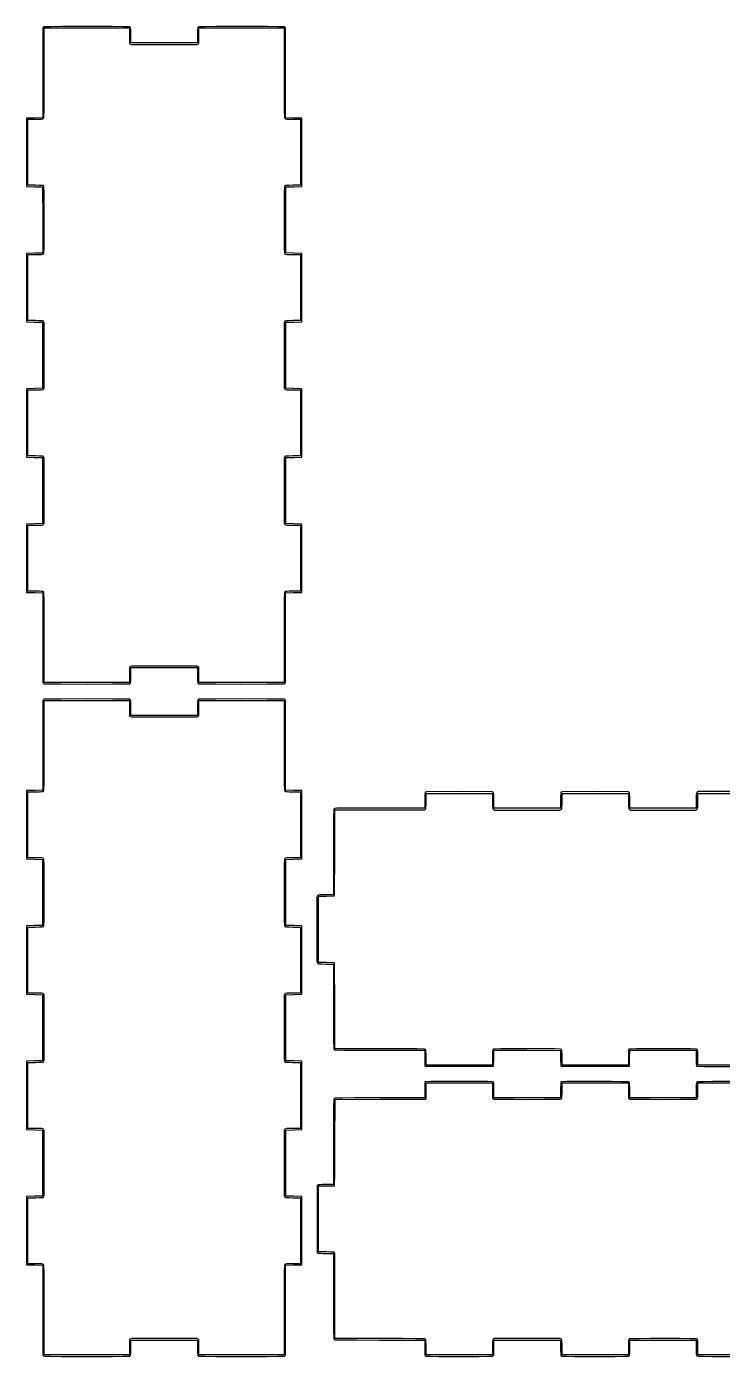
# Model space of a CAD drawing. Extents: x -107 to 343, y 32 to 302.
# Drawn here: x 93.3 to 218.5, y 32.2 to 271.6 of the extents above; entities that cross this region are included whole.
import ezdxf

# ---------------------------------------------------------------- set-up
doc = ezdxf.new("R2010")
doc.units = 0

msp = doc.modelspace()

# ---------------------------------------------------------------- linework, layer by layer
for p, q in [((96.21765, 271.403923), (96.202411, 269.046253)), ((96.2387, 271.515), (96.21765, 271.403923)), ((96.238968, 271.515207), (96.2387, 271.515)), ((96.360122, 271.600608), (96.238968, 271.515207)), ((97.546072, 271.626973), (96.360122, 271.600608)), ((96.441292, 263.297421), (96.4413, 271.396)), ((96.4413, 271.396), (104.103, 271.396)), ((99.487752, 271.644948), (97.546072, 271.626973)), ((104.102792, 271.648548), (99.487752, 271.644948)), ((108.717832, 271.644948), (104.102792, 271.648548)), ((104.103, 271.396), (111.764, 271.396)), ((110.659512, 271.626973), (108.717832, 271.644948)), ((111.845462, 271.600608), (110.659512, 271.626973)), ((111.764, 271.396), (111.764, 270.021)), ((111.966616, 271.515207), (111.845462, 271.600608)), ((111.987124, 271.417519), (111.966616, 271.515207)), ((112.002906, 271.026861), (111.987124, 271.417519)), ((112.014268, 270.563809), (112.002906, 271.026861)), ((112.018, 270.04), (112.014268, 270.563809)), ((124.042312, 270.563609), (124.038571, 270.0398)), ((124.053667, 271.026661), (124.042312, 270.563609)), ((124.069458, 271.417319), (124.053667, 271.026661)), ((124.089952, 271.515007), (124.069458, 271.417319)), ((124.211127, 271.600408), (124.089952, 271.515007)), ((125.397067, 271.626773), (124.211127, 271.600408)), ((124.292885, 270.021), (124.293, 271.396)), ((124.293, 271.396), (131.954, 271.396)), ((127.338747, 271.644748), (125.397067, 271.626773)), ((131.953787, 271.648348), (127.338747, 271.644748)), ((136.568827, 271.644748), (131.953787, 271.648348)), ((131.954, 271.396), (139.615, 271.396)), ((138.510506, 271.626773), (136.568827, 271.644748)), ((139.696466, 271.600408), (138.510506, 271.626773)), ((139.615, 271.396), (139.615, 263.297)), ((139.817618, 271.515007), (139.696466, 271.600408)), ((139.838673, 271.40393), (139.817618, 271.515007)), ((139.853904, 269.04626), (139.838673, 271.40393)), ((96.202411, 269.046253), (96.191016, 266.406803)), ((111.764, 270.021), (111.769514, 269.386596)), ((111.769514, 269.386596), (111.78828, 268.951183)), ((111.78828, 268.951183), (111.817046, 268.645381)), ((111.817046, 268.645381), (111.865585, 268.545795)), ((111.865585, 268.545795), (112.124712, 268.438773)), ((112.018, 268.698), (112.018, 270.04)), ((118.028, 268.698), (112.018, 268.698)), ((112.124712, 268.438773), (118.028442, 268.436021)), ((124.039, 268.698), (118.028, 268.698)), ((118.028442, 268.436021), (123.932162, 268.438773)), ((123.932162, 268.438773), (124.191287, 268.545795)), ((124.038571, 270.0398), (124.039, 268.698)), ((124.191287, 268.545795), (124.239846, 268.645381)), ((124.239846, 268.645381), (124.268605, 268.951183)), ((124.268605, 268.951183), (124.287375, 269.386596)), ((124.287375, 269.386596), (124.292885, 270.021)), ((139.865304, 266.40681), (139.853904, 269.04626)), ((96.191016, 266.406803), (96.187316, 263.297993)), ((139.869, 263.298), (139.865304, 266.40681)), ((96.187316, 263.297993), (96.1873, 255.214)), ((96.437296, 258.795551), (96.441292, 263.297421)), ((139.615, 263.297), (139.619009, 258.79513)), ((139.8694, 255.214131), (139.869, 263.298)), ((96.419498, 256.636551), (96.437296, 258.795551)), ((139.619009, 258.79513), (139.636793, 256.63613)), ((96.393962, 255.250011), (96.419498, 256.636551)), ((139.636793, 256.63613), (139.662327, 255.24959)), ((94.72701, 255.190936), (93.26672, 255.167869)), ((93.26672, 255.167869), (93.2668, 249.015)), ((93.4784, 249.015), (93.4784, 254.958)), ((93.4784, 254.958), (94.8389, 254.958)), ((96.1873, 255.214), (94.72701, 255.190936)), ((94.8389, 254.958), (95.53526, 254.963188)), ((95.53526, 254.963188), (95.943929, 254.982822)), ((95.943929, 254.982822), (96.202476, 255.016824)), ((96.202476, 255.016824), (96.320355, 255.078424)), ((96.320355, 255.078424), (96.393962, 255.250011)), ((139.662327, 255.24959), (139.73595, 255.078003)), ((139.73595, 255.078003), (139.853832, 255.016402)), ((139.853832, 255.016402), (140.112374, 254.9824)), ((141.3297, 255.191067), (139.8694, 255.214131)), ((140.112374, 254.9824), (140.521029, 254.962767)), ((140.521029, 254.962767), (141.217389, 254.957579)), ((141.217389, 254.957579), (142.578, 254.958)), ((142.79, 255.168), (141.3297, 255.191067)), ((142.578, 254.958), (142.578, 249.015)), ((142.79, 249.015), (142.79, 255.168)), ((93.2668, 249.015), (93.2668, 242.861)), ((93.4784, 243.072), (93.4784, 249.015)), ((142.578, 249.015), (142.578, 243.072)), ((142.78926, 242.861297), (142.79, 249.015)), ((93.2668, 242.861), (94.70593, 242.818853)), ((94.8389, 243.072015), (93.4784, 243.072)), ((94.70593, 242.818853), (96.14506, 242.776703)), ((95.53526, 243.066827), (94.8389, 243.072015)), ((95.943929, 243.047195), (95.53526, 243.066827)), ((96.202476, 243.013193), (95.943929, 243.047195)), ((96.14506, 242.776703), (96.166791, 236.814653)), ((96.320355, 242.95159), (96.202476, 243.013193)), ((96.392535, 242.785697), (96.320355, 242.95159)), ((96.419277, 241.761437), (96.392535, 242.785697)), ((139.664372, 242.785683), (139.637628, 241.761423)), ((139.736561, 242.951576), (139.664372, 242.785683)), ((139.854443, 243.013178), (139.736561, 242.951576)), ((140.112985, 243.04718), (139.854443, 243.013178)), ((139.911, 242.777), (141.35013, 242.819149)), ((139.911, 236.834), (139.911, 242.777)), ((140.52164, 243.066812), (140.112985, 243.04718)), ((141.218, 243.072), (140.52164, 243.066812)), ((142.578, 243.072), (141.218, 243.072)), ((141.35013, 242.819149), (142.78926, 242.861297)), ((96.437213, 240.147647), (96.419277, 241.761437)), ((96.441292, 236.834007), (96.437213, 240.147647)), ((139.619687, 240.147633), (139.615611, 236.833993)), ((139.637628, 241.761423), (139.619687, 240.147633)), ((96.166791, 236.814653), (96.188521, 230.852603)), ((96.437213, 233.520367), (96.441292, 236.834007)), ((139.615611, 236.833993), (139.619687, 233.520353)), ((139.91174, 230.890297), (139.911, 236.834)), ((96.419277, 231.906577), (96.437213, 233.520367)), ((139.619687, 233.520353), (139.637628, 231.906563)), ((93.266801, 230.806468), (93.2668, 224.653)), ((94.727661, 230.829534), (93.266801, 230.806468)), ((93.4784, 224.653), (93.4784, 230.596)), ((93.4784, 230.596), (94.8389, 230.596)), ((96.188521, 230.852603), (94.727661, 230.829534)), ((94.8389, 230.596), (95.53526, 230.601188)), ((95.53526, 230.601188), (95.943929, 230.62082)), ((95.943929, 230.62082), (96.202476, 230.654822)), ((96.202476, 230.654822), (96.320355, 230.716424)), ((96.320355, 230.716424), (96.392535, 230.882317)), ((96.392535, 230.882317), (96.419277, 231.906577)), ((139.637628, 231.906563), (139.664372, 230.882303)), ((139.664372, 230.882303), (139.736561, 230.71641)), ((139.736561, 230.71641), (139.854443, 230.654807)), ((139.854443, 230.654807), (140.112985, 230.620805)), ((141.35087, 230.848147), (139.91174, 230.890297)), ((140.112985, 230.620805), (140.52164, 230.601173)), ((140.52164, 230.601173), (141.218, 230.595985)), ((141.218, 230.595985), (142.578, 230.596)), ((142.79, 230.806), (141.35087, 230.848147)), ((142.578, 230.596), (142.578, 224.653)), ((142.79, 224.653), (142.79, 230.806)), ((93.2668, 224.653), (93.2668, 218.499)), ((93.4784, 218.71), (93.4784, 224.653)), ((142.578, 224.653), (142.578, 218.71)), ((142.78926, 218.499299), (142.79, 224.653)), ((93.2668, 218.499), (94.70593, 218.456851)), ((94.8389, 218.710019), (93.4784, 218.71)), ((94.70593, 218.456851), (96.14506, 218.414701)), ((95.53526, 218.704831), (94.8389, 218.710019)), ((95.943929, 218.685197), (95.53526, 218.704831)), ((96.202476, 218.651195), (95.943929, 218.685197)), ((96.14506, 218.414701), (96.145, 212.472)), ((96.320355, 218.589594), (96.202476, 218.651195)), ((96.45215, 218.273399), (96.320355, 218.589594)), ((96.456356, 212.472035), (96.45215, 218.273399)), ((139.60477, 218.273381), (139.600559, 212.471991)), ((139.736561, 218.589576), (139.60477, 218.273381)), ((139.854443, 218.651176), (139.736561, 218.589576)), ((140.112985, 218.685178), (139.854443, 218.651176)), ((139.911, 218.415), (141.35013, 218.457149)), ((139.911, 212.472), (139.911, 218.415)), ((140.52164, 218.704812), (140.112985, 218.685178)), ((141.218, 218.71), (140.52164, 218.704812)), ((142.578, 218.71), (141.218, 218.71)), ((141.35013, 218.457149), (142.78926, 218.499299)), ((96.145, 212.472), (96.145, 206.529)), ((96.45215, 206.670619), (96.456356, 212.472035)), ((139.600559, 212.471991), (139.60477, 206.670601)), ((139.91174, 206.528297), (139.911, 212.472)), ((94.70587, 206.486853), (93.26674, 206.444703)), ((93.26674, 206.444703), (93.2668, 200.291)), ((93.4784, 200.291), (93.4784, 206.234)), ((93.4784, 206.234), (94.8389, 206.234)), ((96.145, 206.529), (94.70587, 206.486853)), ((94.8389, 206.234), (95.53526, 206.239188)), ((95.53526, 206.239188), (95.943929, 206.258822)), ((95.943929, 206.258822), (96.202476, 206.292824)), ((96.202476, 206.292824), (96.320355, 206.354424)), ((96.320355, 206.354424), (96.45215, 206.670619)), ((139.60477, 206.670601), (139.736561, 206.354406)), ((139.736561, 206.354406), (139.854443, 206.292805)), ((139.854443, 206.292805), (140.112985, 206.258803)), ((141.35087, 206.486149), (139.91174, 206.528297)), ((140.112985, 206.258803), (140.52164, 206.239169)), ((140.52164, 206.239169), (141.218, 206.233981)), ((141.218, 206.233981), (142.578, 206.234)), ((142.79, 206.444), (141.35087, 206.486149)), ((142.578, 206.234), (142.578, 200.291)), ((142.79, 200.291), (142.79, 206.444)), ((93.2668, 200.291), (93.2668, 194.137)), ((93.4784, 194.348), (93.4784, 200.291)), ((142.578, 200.291), (142.578, 194.348)), ((142.78926, 194.137297), (142.79, 200.291)), ((93.2668, 194.137), (94.70593, 194.094851)), ((94.8389, 194.348017), (93.4784, 194.348)), ((94.70593, 194.094851), (96.14506, 194.052703)), ((95.53526, 194.342829), (94.8389, 194.348017)), ((95.943929, 194.323197), (95.53526, 194.342829)), ((96.202476, 194.289193), (95.943929, 194.323197)), ((96.14506, 194.052703), (96.145, 188.11)), ((96.320355, 194.227593), (96.202476, 194.289193)), ((96.45215, 193.9114), (96.320355, 194.227593)), ((139.736561, 194.227576), (139.60477, 193.911383)), ((139.854443, 194.289176), (139.736561, 194.227576)), ((140.112985, 194.32318), (139.854443, 194.289176)), ((139.911, 194.053), (141.35013, 194.095147)), ((139.911, 188.11), (139.911, 194.053)), ((140.52164, 194.342812), (140.112985, 194.32318)), ((141.218, 194.348), (140.52164, 194.342812)), ((142.578, 194.348), (141.218, 194.348)), ((141.35013, 194.095147), (142.78926, 194.137297)), ((96.456356, 188.110035), (96.45215, 193.9114)), ((139.60477, 193.911383), (139.600559, 188.109993)), ((96.145, 188.11), (96.145, 182.167)), ((96.45215, 182.30862), (96.456356, 188.110035)), ((139.600559, 188.109993), (139.60477, 182.308603)), ((139.91174, 182.166297), (139.911, 188.11)), ((94.70587, 182.124851), (93.26674, 182.082703)), ((93.26674, 182.082703), (93.2668, 175.929)), ((96.145, 182.167), (94.70587, 182.124851)), ((96.202476, 181.930824), (96.320355, 181.992427)), ((96.320355, 181.992427), (96.45215, 182.30862)), ((139.60477, 182.308603), (139.736561, 181.99241)), ((139.736561, 181.99241), (139.854443, 181.930807)), ((141.35087, 182.124147), (139.91174, 182.166297)), ((142.79, 182.082), (141.35087, 182.124147)), ((142.79, 175.929), (142.79, 182.082)), ((93.4784, 175.929), (93.4784, 181.872)), ((93.4784, 181.872), (94.8389, 181.872)), ((94.8389, 181.872), (95.53526, 181.877188)), ((95.53526, 181.877188), (95.943929, 181.896822)), ((95.943929, 181.896822), (96.202476, 181.930824)), ((139.854443, 181.930807), (140.112985, 181.896805)), ((140.112985, 181.896805), (140.52164, 181.877171)), ((140.52164, 181.877171), (141.218, 181.871983)), ((141.218, 181.871983), (142.578, 181.872)), ((142.578, 181.872), (142.578, 175.929)), ((93.2668, 175.929), (93.2668, 169.775)), ((93.4784, 169.986), (93.4784, 175.929)), ((142.578, 175.929), (142.578, 169.986)), ((142.7896, 169.775129), (142.79, 175.929)), ((94.838908, 169.985419), (93.4784, 169.986)), ((95.535268, 169.980231), (94.838908, 169.985419)), ((95.943937, 169.9606), (95.535268, 169.980231)), ((140.52164, 169.980812), (140.112985, 169.96118)), ((141.218, 169.986), (140.52164, 169.980812)), ((142.578, 169.986), (141.218, 169.986)), ((93.2668, 169.775), (94.72709, 169.751936)), ((94.72709, 169.751936), (96.18738, 169.728871)), ((96.202484, 169.926598), (95.943937, 169.9606)), ((96.18738, 169.728871), (96.1873, 161.645)), ((96.320363, 169.864995), (96.202484, 169.926598)), ((96.39397, 169.69341), (96.320363, 169.864995)), ((96.419507, 168.30687), (96.39397, 169.69341)), ((96.437304, 166.14787), (96.419507, 168.30687)), ((139.637404, 168.307451), (139.61962, 166.148451)), ((139.662938, 169.693991), (139.637404, 168.307451)), ((139.736561, 169.865576), (139.662938, 169.693991)), ((139.854443, 169.927178), (139.736561, 169.865576)), ((140.112985, 169.96118), (139.854443, 169.927178)), ((139.869, 169.729), (141.3293, 169.752064)), ((139.869429, 161.64481), (139.869, 169.729)), ((141.3293, 169.752064), (142.7896, 169.775129)), ((96.4413, 161.646), (96.437304, 166.14787)), ((139.61962, 166.148451), (139.615611, 161.646581)), ((96.1873, 161.645), (96.191, 158.53619)), ((96.4413, 153.548), (96.4413, 161.646)), ((139.615611, 161.646581), (139.615, 153.548)), ((139.865733, 158.536), (139.869429, 161.64481)), ((96.191, 158.53619), (96.202394, 155.89674)), ((139.854333, 155.89655), (139.865733, 158.536)), ((96.202394, 155.89674), (96.217634, 153.53906)), ((111.788395, 155.991817), (111.769629, 155.556404)), ((111.817161, 156.297619), (111.788395, 155.991817)), ((111.8657, 156.397205), (111.817161, 156.297619)), ((112.124827, 156.504227), (111.8657, 156.397205)), ((112.017715, 154.90319), (112.018, 156.245)), ((112.018, 156.245), (118.028, 156.245)), ((118.028557, 156.506977), (112.124827, 156.504227)), ((118.028, 156.245), (124.039, 156.245)), ((123.932277, 156.504227), (118.028557, 156.506977)), ((124.191402, 156.397205), (123.932277, 156.504227)), ((124.039, 156.245), (124.039, 154.903)), ((124.239961, 156.297619), (124.191402, 156.397205)), ((124.26872, 155.991817), (124.239961, 156.297619)), ((124.28749, 155.556404), (124.26872, 155.991817)), ((139.839102, 153.53887), (139.854333, 155.89655)), ((96.217634, 153.53906), (96.238684, 153.427985)), ((96.238684, 153.427985), (96.359838, 153.342582)), ((96.359838, 153.342582), (97.545788, 153.316219)), ((104.103, 153.548), (96.4413, 153.548)), ((97.545788, 153.316219), (99.487468, 153.298244)), ((99.487468, 153.298244), (104.102508, 153.294644)), ((104.102508, 153.294644), (108.717548, 153.298244)), ((111.764, 153.548), (104.103, 153.548)), ((108.717548, 153.298244), (110.659228, 153.316219)), ((110.659228, 153.316219), (111.845178, 153.342582)), ((111.764115, 154.922), (111.764, 153.548)), ((111.769629, 155.556404), (111.764115, 154.922)), ((111.845178, 153.342582), (111.966332, 153.427985)), ((111.966332, 153.427985), (111.986839, 153.525673)), ((111.986839, 153.525673), (112.002621, 153.916329)), ((112.002621, 153.916329), (112.013984, 154.379383)), ((112.013984, 154.379383), (112.017715, 154.90319)), ((124.039, 154.903), (124.042741, 154.379193)), ((124.042741, 154.379193), (124.054096, 153.916139)), ((124.054096, 153.916139), (124.069887, 153.525483)), ((124.069887, 153.525483), (124.090382, 153.427795)), ((124.090382, 153.427795), (124.211556, 153.342392)), ((124.211556, 153.342392), (125.397496, 153.316029)), ((124.293, 154.922), (124.28749, 155.556404)), ((124.293, 153.548), (124.293, 154.922)), ((131.954, 153.548), (124.293, 153.548)), ((125.397496, 153.316029), (127.339175, 153.298054)), ((127.339175, 153.298054), (131.954216, 153.294454)), ((139.615, 153.548), (131.954, 153.548)), ((131.954216, 153.294454), (136.569255, 153.298054)), ((136.569255, 153.298054), (138.510935, 153.316029)), ((138.510935, 153.316029), (139.696895, 153.342392)), ((139.696895, 153.342392), (139.818047, 153.427795)), ((139.818047, 153.427795), (139.839102, 153.53887)), ((96.21765, 150.352925), (96.202411, 147.995245)), ((96.2387, 150.464), (96.21765, 150.352925)), ((96.238968, 150.464205), (96.2387, 150.464)), ((96.360122, 150.549606), (96.238968, 150.464205)), ((97.546072, 150.575971), (96.360122, 150.549606)), ((96.441292, 142.245419), (96.4413, 150.344)), ((96.4413, 150.344), (104.103, 150.344)), ((99.487752, 150.593946), (97.546072, 150.575971)), ((104.102792, 150.597546), (99.487752, 150.593946)), ((108.717832, 150.593946), (104.102792, 150.597546)), ((104.103, 150.344), (111.764, 150.344)), ((110.659512, 150.575971), (108.717832, 150.593946)), ((111.845462, 150.549606), (110.659512, 150.575971)), ((111.764, 150.344), (111.764, 148.97)), ((111.764, 148.97), (111.769514, 148.335596)), ((111.966616, 150.464205), (111.845462, 150.549606)), ((111.987124, 150.366517), (111.966616, 150.464205)), ((112.002906, 149.975861), (111.987124, 150.366517)), ((112.014268, 149.512807), (112.002906, 149.975861)), ((112.018, 148.989), (112.014268, 149.512807)), ((112.018, 147.647), (112.018, 148.989)), ((124.042311, 149.512617), (124.038571, 148.98881)), ((124.038571, 148.98881), (124.039, 147.647)), ((124.053667, 149.975671), (124.042311, 149.512617)), ((124.069458, 150.366327), (124.053667, 149.975671)), ((124.089952, 150.464015), (124.069458, 150.366327)), ((124.211127, 150.549416), (124.089952, 150.464015)), ((125.397067, 150.575781), (124.211127, 150.549416)), ((124.287375, 148.335596), (124.292885, 148.97)), ((124.292885, 148.97), (124.293, 150.344)), ((124.293, 150.344), (131.954, 150.344)), ((127.338747, 150.593756), (125.397067, 150.575781)), ((131.953787, 150.597356), (127.338747, 150.593756)), ((136.568827, 150.593756), (131.953787, 150.597356)), ((131.954, 150.344), (139.615, 150.344)), ((138.510506, 150.575781), (136.568827, 150.593756)), ((139.696466, 150.549416), (138.510506, 150.575781)), ((139.615, 150.344), (139.615, 142.246)), ((139.817618, 150.464015), (139.696466, 150.549416)), ((139.838673, 150.35294), (139.817618, 150.464015)), ((139.853904, 147.99526), (139.838673, 150.35294)), ((96.202411, 147.995245), (96.191016, 145.355795)), ((111.769514, 148.335596), (111.78828, 147.900183)), ((111.78828, 147.900183), (111.817046, 147.594381)), ((111.817046, 147.594381), (111.865585, 147.494795)), ((111.865585, 147.494795), (112.124712, 147.387773)), ((118.028, 147.647), (112.018, 147.647)), ((112.124712, 147.387773), (118.028442, 147.385023)), ((124.039, 147.647), (118.028, 147.647)), ((118.028442, 147.385023), (123.932162, 147.387773)), ((123.932162, 147.387773), (124.191287, 147.494795)), ((124.191287, 147.494795), (124.239846, 147.594381)), ((124.239846, 147.594381), (124.268605, 147.900183)), ((124.268605, 147.900183), (124.287375, 148.335596)), ((139.865304, 145.35581), (139.853904, 147.99526)), ((96.191016, 145.355795), (96.187316, 142.246985)), ((139.869, 142.247), (139.865304, 145.35581)), ((96.187316, 142.246985), (96.1873, 134.163)), ((96.437296, 137.743549), (96.441292, 142.245419)), ((139.615, 142.246), (139.619009, 137.74413)), ((139.8694, 134.163129), (139.869, 142.247)), ((96.419498, 135.584549), (96.437296, 137.743549)), ((139.619009, 137.74413), (139.636793, 135.58513)), ((94.72701, 134.139936), (93.26672, 134.116871)), ((93.26672, 134.116871), (93.2668, 127.963)), ((96.1873, 134.163), (94.72701, 134.139936)), ((96.320355, 134.026424), (96.393962, 134.198009)), ((96.393962, 134.198009), (96.419498, 135.584549)), ((139.636793, 135.58513), (139.662327, 134.19859)), ((139.662327, 134.19859), (139.73595, 134.027005)), ((141.3297, 134.140064), (139.8694, 134.163129)), ((142.79, 134.117), (141.3297, 134.140064)), ((142.79, 127.963), (142.79, 134.117)), ((93.4784, 127.963), (93.4784, 133.906)), ((93.4784, 133.906), (94.8389, 133.906)), ((94.8389, 133.906), (95.53526, 133.911188)), ((95.53526, 133.911188), (95.943929, 133.93082)), ((95.943929, 133.93082), (96.202476, 133.964822)), ((96.202476, 133.964822), (96.320355, 134.026424)), ((139.73595, 134.027005), (139.853832, 133.965402)), ((139.853832, 133.965402), (140.112374, 133.9314)), ((140.112374, 133.9314), (140.521029, 133.911769)), ((140.521029, 133.911769), (141.217389, 133.906581)), ((141.217389, 133.906581), (142.578, 133.906)), ((142.578, 133.906), (142.578, 127.963)), ((164.931912, 132.964199), (164.926402, 132.329795)), ((164.926402, 132.329795), (164.927, 130.956)), ((164.950681, 133.399612), (164.931912, 132.964199)), ((164.979441, 133.705414), (164.950681, 133.399612)), ((165.028, 133.805), (164.979441, 133.705414)), ((165.028366, 133.805205), (165.028, 133.805)), ((165.287424, 133.912203), (165.028366, 133.805205)), ((165.175897, 131.517567), (165.181093, 132.214348)), ((165.181093, 132.214348), (165.181, 133.569)), ((165.181, 133.569), (171.149, 133.569)), ((171.148874, 133.914971), (165.287424, 133.912203)), ((177.010344, 133.912203), (171.148874, 133.914971)), ((171.149, 133.569), (177.117, 133.569)), ((177.269402, 133.805205), (177.010344, 133.912203)), ((177.117, 133.569), (177.117, 132.214)), ((177.117, 132.214), (177.122219, 131.520578)), ((177.317939, 133.705619), (177.269402, 133.805205)), ((177.34672, 133.399817), (177.317939, 133.705619)), ((177.365468, 132.964404), (177.34672, 133.399817)), ((177.371, 132.33), (177.365468, 132.964404)), ((177.371, 130.956), (177.371, 132.33)), ((189.397302, 132.964404), (189.391792, 132.33)), ((189.391792, 132.33), (189.392, 130.956)), ((189.416072, 133.399817), (189.397302, 132.964404)), ((189.444831, 133.705619), (189.416072, 133.399817)), ((189.493368, 133.805205), (189.444831, 133.705619)), ((189.752426, 133.912203), (189.493368, 133.805205)), ((189.640677, 131.520578), (189.645874, 132.214)), ((189.645874, 132.214), (189.646, 133.569)), ((189.646, 133.569), (195.614, 133.569)), ((195.613896, 133.914971), (189.752426, 133.912203)), ((201.475366, 133.912203), (195.613896, 133.914971)), ((195.614, 133.569), (201.582, 133.569)), ((201.734424, 133.805205), (201.475366, 133.912203)), ((201.582, 133.569), (201.582, 132.214)), ((201.582, 132.214), (201.587196, 131.520578)), ((201.782961, 133.705619), (201.734424, 133.805205)), ((201.81172, 133.399817), (201.782961, 133.705619)), ((201.83049, 132.964404), (201.81172, 133.399817)), ((201.836, 132.33), (201.83049, 132.964404)), ((201.836, 130.956), (201.836, 132.33)), ((213.777322, 133.004422), (213.772126, 132.311)), ((213.772126, 132.311), (213.773, 130.956)), ((213.797033, 133.411366), (213.777322, 133.004422)), ((213.83119, 133.668822), (213.797033, 133.411366)), ((213.893054, 133.786204), (213.83119, 133.668822)), ((214.210593, 133.917443), (213.893054, 133.786204)), ((214.105655, 131.520578), (214.110874, 132.214)), ((214.110874, 132.214), (214.111, 133.569)), ((214.111, 133.569), (220.079, 133.569)), ((220.036563, 133.921629), (214.210593, 133.917443)), ((148.525836, 129.381034), (148.50794, 127.356014)), ((148.551975, 130.662564), (148.525836, 129.381034)), ((148.627658, 130.838306), (148.551975, 130.662564)), ((148.763458, 130.904797), (148.627658, 130.838306)), ((148.737391, 122.884504), (148.759005, 130.618794)), ((148.759005, 130.618794), (150.769105, 130.619865)), ((149.112624, 130.936861), (148.763458, 130.904797)), ((149.68501, 130.954265), (149.112624, 130.936861)), ((150.76521, 130.955915), (149.68501, 130.954265)), ((151.90705, 130.95393), (150.76521, 130.955915)), ((150.769105, 130.619865), (151.909505, 130.620155)), ((153.97172, 130.952837), (151.90705, 130.95393)), ((151.909505, 130.620155), (153.974415, 130.619932)), ((156.37993, 130.952525), (153.97172, 130.952837)), ((153.974415, 130.619932), (156.383405, 130.619463)), ((158.85303, 130.953194), (156.37993, 130.952525)), ((156.383405, 130.619463), (158.858135, 130.618727)), ((164.927, 130.956), (158.85303, 130.953194)), ((158.858135, 130.618727), (162.236025, 130.62156)), ((162.236025, 130.62156), (163.863075, 130.638868)), ((163.863075, 130.638868), (164.890365, 130.665282)), ((164.890365, 130.665282), (165.059068, 130.73807)), ((165.059068, 130.73807), (165.121671, 130.856293)), ((165.121671, 130.856293), (165.156119, 131.111858)), ((165.156119, 131.111858), (165.175897, 131.517567)), ((177.122219, 131.520578), (177.141929, 131.113634)), ((177.141929, 131.113634), (177.176086, 130.856178)), ((177.176086, 130.856178), (177.237928, 130.738796)), ((177.237928, 130.738796), (177.555467, 130.607557)), ((183.382, 130.956), (177.371, 130.956)), ((177.555467, 130.607557), (183.381437, 130.603371)), ((183.381437, 130.603371), (189.207407, 130.607557)), ((189.392, 130.956), (183.382, 130.956)), ((189.207407, 130.607557), (189.524946, 130.738796)), ((189.524946, 130.738796), (189.58681, 130.856178)), ((189.58681, 130.856178), (189.620945, 131.113634)), ((189.620945, 131.113634), (189.640677, 131.520578)), ((201.587196, 131.520578), (201.606907, 131.113634)), ((201.606907, 131.113634), (201.641064, 130.856178)), ((201.641064, 130.856178), (201.702928, 130.738796)), ((201.702928, 130.738796), (202.020467, 130.607557)), ((207.804, 130.956), (201.836, 130.956)), ((202.020467, 130.607557), (207.846437, 130.603371)), ((213.773, 130.956), (207.804, 130.956)), ((207.846437, 130.603371), (213.672407, 130.607557)), ((213.672407, 130.607557), (213.989924, 130.738796)), ((213.989924, 130.738796), (214.051788, 130.856178)), ((214.051788, 130.856178), (214.085945, 131.113634)), ((214.085945, 131.113634), (214.105655, 131.520578)), ((93.2668, 127.963), (93.2668, 121.81)), ((93.4784, 122.02), (93.4784, 127.963)), ((142.578, 127.963), (142.578, 122.02)), ((142.78926, 121.809297), (142.79, 127.963)), ((148.50794, 127.356014), (148.503998, 123.038063)), ((148.503998, 123.038063), (148.504, 115.361)), ((148.715799, 115.150214), (148.737391, 122.884504)), ((93.2668, 121.81), (94.70593, 121.767853)), ((94.8389, 122.020017), (93.4784, 122.02)), ((94.70593, 121.767853), (96.14506, 121.725703)), ((95.53526, 122.014829), (94.8389, 122.020017)), ((95.943929, 121.995195), (95.53526, 122.014829)), ((96.202476, 121.961193), (95.943929, 121.995195)), ((96.14506, 121.725703), (96.145, 115.782)), ((96.320355, 121.89959), (96.202476, 121.961193)), ((96.392535, 121.733697), (96.320355, 121.89959)), ((96.419277, 120.709437), (96.392535, 121.733697)), ((96.437213, 119.095647), (96.419277, 120.709437)), ((139.637628, 120.70942), (139.619687, 119.09563)), ((139.664372, 121.73368), (139.637628, 120.70942)), ((139.736561, 121.899573), (139.664372, 121.73368)), ((139.854443, 121.961176), (139.736561, 121.899573)), ((140.112985, 121.995178), (139.854443, 121.961176)), ((139.911, 121.725), (141.35013, 121.767149)), ((139.911, 115.782), (139.911, 121.725)), ((140.52164, 122.014812), (140.112985, 121.995178)), ((141.218, 122.02), (140.52164, 122.014812)), ((142.578, 122.02), (141.218, 122.02)), ((141.35013, 121.767149), (142.78926, 121.809297)), ((96.441292, 115.782007), (96.437213, 119.095647)), ((139.619687, 119.09563), (139.615611, 115.781991)), ((96.145, 115.782), (96.145, 109.839)), ((96.437213, 112.468367), (96.441292, 115.782007)), ((139.615611, 115.781991), (139.619687, 112.46835)), ((139.91174, 109.839297), (139.911, 115.782)), ((145.529748, 114.924381), (145.52556, 109.122991)), ((145.661561, 115.240576), (145.529748, 114.924381)), ((145.779443, 115.302176), (145.661561, 115.240576)), ((146.037985, 115.336178), (145.779443, 115.302176)), ((145.794059, 115.104079), (147.254919, 115.127145)), ((145.815785, 109.142029), (145.794059, 115.104079)), ((146.44664, 115.355812), (146.037985, 115.336178)), ((147.143, 115.361), (146.44664, 115.355812)), ((148.504, 115.361), (147.143, 115.361)), ((147.254919, 115.127145), (148.715799, 115.150214)), ((96.392535, 109.830317), (96.419277, 110.854577)), ((96.419277, 110.854577), (96.437213, 112.468367)), ((139.619687, 112.46835), (139.637628, 110.85456)), ((139.637628, 110.85456), (139.664372, 109.8303)), ((94.70587, 109.796853), (93.26674, 109.754703)), ((93.26674, 109.754703), (93.2668, 103.601)), ((93.4784, 103.601), (93.4784, 109.544)), ((93.4784, 109.544), (94.8389, 109.544)), ((96.145, 109.839), (94.70587, 109.796853)), ((94.8389, 109.544), (95.53526, 109.549188)), ((95.53526, 109.549188), (95.943929, 109.56882)), ((95.943929, 109.56882), (96.202476, 109.602824)), ((96.202476, 109.602824), (96.320355, 109.664424)), ((96.320355, 109.664424), (96.392535, 109.830317)), ((139.664372, 109.8303), (139.736561, 109.664407)), ((139.736561, 109.664407), (139.854443, 109.602807)), ((139.854443, 109.602807), (140.112985, 109.568803)), ((141.35087, 109.797149), (139.91174, 109.839297)), ((140.112985, 109.568803), (140.52164, 109.549171)), ((140.52164, 109.549171), (141.218, 109.543983)), ((141.218, 109.543983), (142.578, 109.544)), ((142.79, 109.755), (141.35087, 109.797149)), ((142.578, 109.544), (142.578, 103.601)), ((142.79, 103.601), (142.79, 109.755)), ((145.52556, 109.122991), (145.529748, 103.321601)), ((145.837534, 103.179979), (145.815785, 109.142029)), ((93.2668, 103.601), (93.2668, 97.4477)), ((93.4784, 97.6585), (93.4784, 103.601)), ((142.578, 103.601), (142.578, 97.6585)), ((142.78926, 97.447697), (142.79, 103.601)), ((145.529748, 103.321601), (145.661561, 103.005406)), ((145.661561, 103.005406), (145.779443, 102.943805)), ((147.276664, 103.137829), (145.837534, 103.179979)), ((148.715794, 103.09568), (147.276664, 103.137829)), ((148.737386, 95.36139), (148.715794, 103.09568)), ((145.779443, 102.943805), (146.037985, 102.909803)), ((146.037985, 102.909803), (146.44664, 102.890169)), ((146.44664, 102.890169), (147.143, 102.884981)), ((147.143, 102.884981), (148.504, 102.885)), ((148.504, 102.885), (148.504, 95.2307)), ((93.2668, 97.4477), (94.70593, 97.405551)), ((94.8389, 97.658519), (93.4784, 97.6585)), ((94.70593, 97.405551), (96.14506, 97.363403)), ((95.53526, 97.653331), (94.8389, 97.658519)), ((95.943929, 97.633697), (95.53526, 97.653331)), ((96.202476, 97.599695), (95.943929, 97.633697)), ((96.14506, 97.363403), (96.145, 91.4205)), ((96.320355, 97.538094), (96.202476, 97.599695)), ((96.45215, 97.221899), (96.320355, 97.538094)), ((96.456356, 91.420535), (96.45215, 97.221899)), ((139.60477, 97.221881), (139.600559, 91.420491)), ((139.736561, 97.538076), (139.60477, 97.221881)), ((139.854443, 97.599676), (139.736561, 97.538076)), ((140.112985, 97.633678), (139.854443, 97.599676)), ((139.911, 97.3634), (141.35013, 97.405547)), ((139.911, 91.4205), (139.911, 97.3634)), ((140.52164, 97.653312), (140.112985, 97.633678)), ((141.218, 97.6585), (140.52164, 97.653312)), ((142.578, 97.6585), (141.218, 97.6585)), ((141.35013, 97.405547), (142.78926, 97.447697)), ((148.504, 95.2307), (148.508524, 91.41627)), ((148.759, 87.6271), (148.737386, 95.36139)), ((96.145, 91.4205), (96.145, 85.4775)), ((96.45215, 85.619119), (96.456356, 91.420535)), ((139.600559, 91.420491), (139.60477, 85.619101)), ((139.91174, 85.477499), (139.911, 91.4205)), ((148.508524, 91.41627), (148.525726, 89.19164)), ((148.525726, 89.19164), (148.549132, 87.60793)), ((148.549132, 87.60793), (148.605576, 87.475335)), ((148.605576, 87.475335), (148.739226, 87.419)), ((148.739226, 87.419), (150.416936, 87.39578)), ((156.849, 87.627128), (148.759, 87.6271)), ((150.416936, 87.39578), (152.770896, 87.378666)), ((152.770896, 87.378666), (156.815066, 87.374177)), ((156.815066, 87.374177), (164.923, 87.3742)), ((161.34575, 87.623149), (156.849, 87.627128)), ((163.50281, 87.605425), (161.34575, 87.623149)), ((164.88783, 87.579978), (163.50281, 87.605425)), ((165.06005, 87.506704), (164.88783, 87.579978)), ((164.923, 87.3742), (164.94616, 85.92007)), ((165.121914, 87.389322), (165.06005, 87.506704)), ((165.156071, 87.131864), (165.121914, 87.389322)), ((165.175781, 86.724922), (165.156071, 87.131864)), ((165.181, 86.0315), (165.175781, 86.724922)), ((177.122627, 86.685171), (177.117117, 86.050767)), ((177.141397, 87.120582), (177.122627, 86.685171)), ((177.170156, 87.426386), (177.141397, 87.120582)), ((177.218715, 87.525972), (177.170156, 87.426386)), ((177.349297, 87.581504), (177.218715, 87.525972)), ((178.599477, 87.605347), (177.349297, 87.581504)), ((177.35216, 85.9206), (177.375319, 87.3753)), ((177.375319, 87.3753), (183.362649, 87.353661)), ((180.365417, 87.622569), (178.599477, 87.605347)), ((183.362207, 87.627128), (180.365417, 87.622569)), ((186.700837, 87.623069), (183.362207, 87.627128)), ((183.362649, 87.353661), (189.349959, 87.332022)), ((188.326477, 87.605211), (186.700837, 87.623069)), ((189.358407, 87.578595), (188.326477, 87.605211)), ((189.349959, 87.332022), (189.392292, 85.898962)), ((189.525072, 87.506704), (189.358407, 87.578595)), ((189.586936, 87.389322), (189.525072, 87.506704)), ((189.621071, 87.131864), (189.586936, 87.389322)), ((189.640804, 86.724922), (189.621071, 87.131864)), ((189.646, 86.0315), (189.640804, 86.724922)), ((201.587625, 86.685171), (201.582115, 86.050767)), ((201.606395, 87.120582), (201.587625, 86.685171)), ((201.635154, 87.426386), (201.606395, 87.120582)), ((201.683691, 87.525972), (201.635154, 87.426386)), ((201.814295, 87.581504), (201.683691, 87.525972)), ((203.064475, 87.605347), (201.814295, 87.581504)), ((201.817182, 85.92003), (201.840342, 87.37416)), ((201.840342, 87.37416), (207.806, 87.3742)), ((204.830415, 87.622569), (203.064475, 87.605347)), ((207.827205, 87.627128), (204.830415, 87.622569)), ((207.806, 87.3742), (213.773, 87.3742)), ((211.165815, 87.623069), (207.827205, 87.627128)), ((212.791475, 87.605211), (211.165815, 87.623069)), ((213.823385, 87.578595), (212.791475, 87.605211)), ((213.773, 87.3742), (213.773, 86.0001)), ((213.99005, 87.506704), (213.823385, 87.578595)), ((214.051914, 87.389322), (213.99005, 87.506704)), ((214.086071, 87.131864), (214.051914, 87.389322)), ((214.105781, 86.724922), (214.086071, 87.131864)), ((214.111, 86.0315), (214.105781, 86.724922)), ((94.70587, 85.435351), (93.26674, 85.393201)), ((93.26674, 85.393201), (93.2668, 79.2395)), ((93.4784, 79.2395), (93.4784, 85.1825)), ((93.4784, 85.1825), (94.8389, 85.1825)), ((96.145, 85.4775), (94.70587, 85.435351)), ((94.8389, 85.1825), (95.53526, 85.187688)), ((95.53526, 85.187688), (95.943929, 85.207322)), ((95.943929, 85.207322), (96.202476, 85.241324)), ((96.202476, 85.241324), (96.320355, 85.302924)), ((96.320355, 85.302924), (96.45215, 85.619119)), ((139.60477, 85.619101), (139.736561, 85.302906)), ((139.736561, 85.302906), (139.854443, 85.241305)), ((139.854443, 85.241305), (140.112985, 85.207303)), ((141.35087, 85.435349), (139.91174, 85.477499)), ((140.112985, 85.207303), (140.52164, 85.187669)), ((140.52164, 85.187669), (141.218, 85.182481)), ((141.218, 85.182481), (142.578, 85.1825)), ((142.79, 85.3932), (141.35087, 85.435349)), ((142.578, 85.1825), (142.578, 79.2395)), ((142.79, 79.2395), (142.79, 85.3932)), ((164.94616, 85.92007), (164.969319, 84.46594)), ((164.969319, 84.46594), (171.149, 84.4659)), ((165.181, 84.6767), (165.181, 86.0315)), ((171.149, 84.6767), (165.181, 84.6767)), ((177.117, 84.6767), (171.149, 84.6767)), ((171.149, 84.4659), (177.329, 84.4659)), ((177.117117, 86.050767), (177.117, 84.6767)), ((177.329, 84.4659), (177.35216, 85.9206)), ((189.392292, 85.898962), (189.434602, 84.465902)), ((189.434602, 84.465902), (195.614, 84.4659)), ((189.646, 84.6767), (189.646, 86.0315)), ((195.614, 84.6767), (189.646, 84.6767)), ((201.582, 84.6767), (195.614, 84.6767)), ((195.614, 84.4659), (201.794, 84.4659)), ((201.582115, 86.050767), (201.582, 84.6767)), ((201.794, 84.4659), (201.817182, 85.92003)), ((213.773, 86.0001), (213.77851, 85.365696)), ((213.77851, 85.365696), (213.79728, 84.930283)), ((213.79728, 84.930283), (213.826039, 84.624481)), ((213.826039, 84.624481), (213.874576, 84.524895)), ((213.874576, 84.524895), (214.005135, 84.46937)), ((214.005135, 84.46937), (215.252645, 84.445523)), ((214.111, 84.6767), (214.111, 86.0315)), ((220.079, 84.6767), (214.111, 84.6767)), ((215.252645, 84.445523), (217.014895, 84.428298)), ((217.014895, 84.428298), (220.005125, 84.423739)), ((164.957506, 81.495212), (164.941715, 81.104556)), ((164.978, 81.5929), (164.957506, 81.495212)), ((164.978135, 81.592905), (164.978, 81.5929)), ((165.096039, 81.676968), (164.978135, 81.592905)), ((166.017591, 81.704533), (165.096039, 81.676968)), ((165.180819, 80.040287), (165.181, 81.4734)), ((165.181, 81.4734), (171.149, 81.4734)), ((167.54665, 81.722599), (166.017591, 81.704533)), ((171.148861, 81.726245), (167.54665, 81.722599)), ((174.751101, 81.722599), (171.148861, 81.726245)), ((171.149, 81.4734), (177.117, 81.4734)), ((176.280141, 81.704533), (174.751101, 81.722599)), ((177.201715, 81.676968), (176.280141, 81.704533)), ((177.117, 81.4734), (177.117, 80.0493)), ((177.319618, 81.592905), (177.201715, 81.676968)), ((177.340113, 81.495217), (177.319618, 81.592905)), ((177.355904, 81.104561), (177.340113, 81.495217)), ((189.422641, 81.495235), (189.406873, 81.104579)), ((189.443158, 81.592923), (189.422641, 81.495235)), ((189.560928, 81.676937), (189.443158, 81.592923)), ((190.474685, 81.704546), (189.560928, 81.676937)), ((189.645892, 80.099289), (189.646, 81.4734)), ((189.646, 81.4734), (195.614, 81.4734)), ((191.991495, 81.722615), (190.474685, 81.704546)), ((195.563695, 81.726263), (191.991495, 81.722615)), ((198.574285, 81.721707), (195.563695, 81.726263)), ((195.614, 81.4734), (201.582, 81.4734)), ((200.347975, 81.704484), (198.574285, 81.721707)), ((201.603775, 81.680652), (200.347975, 81.704484)), ((201.582, 81.4734), (201.582, 80.0493)), ((201.734424, 81.625107), (201.603775, 81.680652)), ((201.782961, 81.525519), (201.734424, 81.625107)), ((201.81172, 81.219717), (201.782961, 81.525519)), ((213.831181, 81.488455), (213.797024, 81.230999)), ((213.893045, 81.605839), (213.831181, 81.488455)), ((214.05971, 81.677731), (213.893045, 81.605839)), ((215.09164, 81.704346), (214.05971, 81.677731)), ((214.110882, 80.099289), (214.111, 81.4734)), ((214.111, 81.4734), (220.077, 81.4734)), ((216.71728, 81.722204), (215.09164, 81.704346)), ((220.05589, 81.726263), (216.71728, 81.722204)), ((93.2668, 79.2395), (93.2668, 73.0858)), ((93.4784, 73.2965), (93.4784, 79.2395)), ((142.578, 79.2395), (142.578, 73.2965)), ((142.78926, 73.085797), (142.79, 79.2395)), ((164.930359, 80.641502), (164.926618, 80.117695)), ((164.926618, 80.117695), (164.927, 78.7758)), ((164.941715, 81.104556), (164.930359, 80.641502)), ((165.168276, 78.606875), (165.174547, 79.02231)), ((165.174547, 79.02231), (165.179251, 79.489413)), ((165.179251, 79.489413), (165.180819, 80.040287)), ((177.117, 80.0493), (177.121412, 79.2539)), ((177.121412, 79.2539), (177.140899, 78.870356)), ((177.367259, 80.641507), (177.355904, 81.104561)), ((177.371, 80.1177), (177.367259, 80.641507)), ((177.371, 78.7758), (177.371, 80.1177)), ((189.395495, 80.641525), (189.391777, 80.117718)), ((189.391777, 80.117718), (189.392, 78.7758)), ((189.406873, 81.104579), (189.395495, 80.641525)), ((189.592853, 78.72367), (189.621612, 79.029472)), ((189.621612, 79.029472), (189.640382, 79.464885)), ((189.640382, 79.464885), (189.645892, 80.099289)), ((201.582, 80.0493), (201.58639, 79.2539)), ((201.58639, 79.2539), (201.605899, 78.870356)), ((201.83049, 80.784304), (201.81172, 81.219717)), ((201.836, 80.1499), (201.83049, 80.784304)), ((201.836, 78.7758), (201.836, 80.1499)), ((213.777313, 80.824055), (213.772117, 80.130633)), ((213.772117, 80.130633), (213.773, 78.7758)), ((213.797024, 81.230999), (213.777313, 80.824055)), ((214.05782, 78.72367), (214.086602, 79.029472)), ((214.086602, 79.029472), (214.105349, 79.464885)), ((214.105349, 79.464885), (214.110882, 80.099289)), ((148.525398, 77.171049), (148.507591, 75.121389)), ((148.551134, 78.484699), (148.525398, 77.171049)), ((148.62451, 78.655375), (148.551134, 78.484699)), ((148.79673, 78.72865), (148.62451, 78.655375)), ((148.756674, 70.725414), (148.800104, 78.480784)), ((150.18183, 78.754096), (148.79673, 78.72865)), ((148.800104, 78.480784), (156.969284, 78.523987)), ((152.339, 78.771821), (150.18183, 78.754096)), ((156.836, 78.7758), (152.339, 78.771821)), ((164.927, 78.7758), (156.836, 78.7758)), ((156.969284, 78.523987), (160.103194, 78.541992)), ((160.103194, 78.541992), (162.744974, 78.560379)), ((162.744974, 78.560379), (165.138934, 78.5789)), ((165.138934, 78.5789), (165.159608, 78.58721)), ((165.159608, 78.58721), (165.168276, 78.606875)), ((177.140899, 78.870356), (177.177968, 78.655703)), ((177.177968, 78.655703), (177.250919, 78.574094)), ((177.250919, 78.574094), (177.361454, 78.553179)), ((177.361454, 78.553179), (179.116484, 78.537957)), ((183.382, 78.7758), (177.371, 78.7758)), ((179.116484, 78.537957), (181.092794, 78.526613)), ((181.092794, 78.526613), (183.413764, 78.522927)), ((189.392, 78.7758), (183.382, 78.7758)), ((183.413764, 78.522927), (186.403994, 78.527486)), ((186.403994, 78.527486), (188.166244, 78.544711)), ((188.166244, 78.544711), (189.413734, 78.568559)), ((189.413734, 78.568559), (189.544316, 78.624083)), ((189.544316, 78.624083), (189.592853, 78.72367)), ((201.605899, 78.870356), (201.642945, 78.655703)), ((201.642945, 78.655703), (201.715896, 78.574094)), ((201.715896, 78.574094), (201.826454, 78.553179)), ((201.826454, 78.553179), (203.581464, 78.537957)), ((207.804, 78.7758), (201.836, 78.7758)), ((203.581464, 78.537957), (205.557774, 78.526613)), ((205.557774, 78.526613), (207.878764, 78.522927)), ((213.773, 78.7758), (207.804, 78.7758)), ((207.878764, 78.522927), (210.868964, 78.527486)), ((210.868964, 78.527486), (212.631214, 78.544711)), ((212.631214, 78.544711), (213.878724, 78.568559)), ((213.878724, 78.568559), (214.009283, 78.624083)), ((214.009283, 78.624083), (214.05782, 78.72367)), ((148.507591, 75.121389), (148.503582, 70.857859)), ((93.2668, 73.0858), (94.70593, 73.043651)), ((94.8389, 73.296518), (93.4784, 73.2965)), ((94.70593, 73.043651), (96.14506, 73.001503)), ((95.53526, 73.29133), (94.8389, 73.296518)), ((95.943929, 73.271697), (95.53526, 73.29133)), ((96.202476, 73.237694), (95.943929, 73.271697)), ((96.14506, 73.001503), (96.145, 67.0585)), ((96.320355, 73.176093), (96.202476, 73.237694)), ((96.45215, 72.859899), (96.320355, 73.176093)), ((96.456356, 67.058534), (96.45215, 72.859899)), ((139.60477, 72.859881), (139.600559, 67.058491)), ((139.736561, 73.176075), (139.60477, 72.859881)), ((139.854443, 73.237676), (139.736561, 73.176075)), ((140.112985, 73.271679), (139.854443, 73.237676)), ((139.911, 73.0015), (141.35013, 73.043649)), ((139.911, 67.0585), (139.911, 73.0015)), ((140.52164, 73.291312), (140.112985, 73.271679)), ((141.218, 73.2965), (140.52164, 73.291312)), ((142.578, 73.2965), (141.218, 73.2965)), ((141.35013, 73.043649), (142.78926, 73.085797)), ((148.503582, 70.857859), (148.504, 63.1808)), ((148.738577, 67.750174), (148.756674, 70.725414)), ((96.145, 67.0585), (96.145, 61.1155)), ((96.45215, 61.257119), (96.456356, 67.058534)), ((139.600559, 67.058491), (139.60477, 61.257101)), ((139.91174, 61.115497), (139.911, 67.0585)), ((148.720098, 65.241994), (148.738577, 67.750174)), ((148.701508, 62.969534), (148.720098, 65.241994)), ((145.586744, 62.949546), (145.562823, 61.699046)), ((145.642538, 63.079643), (145.586744, 62.949546)), ((145.742546, 63.127978), (145.642538, 63.079643)), ((146.049648, 63.156623), (145.742546, 63.127978)), ((145.795, 56.985), (145.795, 62.9279)), ((145.795, 62.9279), (147.234, 62.9279)), ((146.486906, 63.175308), (146.049648, 63.156623)), ((147.124, 63.1808), (146.486906, 63.175308)), ((148.504, 63.1808), (147.124, 63.1808)), ((147.234, 62.9279), (147.787213, 62.929417)), ((147.787213, 62.929417), (148.256276, 62.93409)), ((148.256276, 62.93409), (148.673465, 62.940349)), ((148.673465, 62.940349), (148.693175, 62.948974)), ((148.693175, 62.948974), (148.701508, 62.969534)), ((94.70587, 61.073351), (93.26674, 61.031203)), ((93.26674, 61.031203), (93.2668, 54.8775)), ((93.4784, 54.8775), (93.4784, 60.8205)), ((93.4784, 60.8205), (94.8389, 60.8205)), ((96.145, 61.1155), (94.70587, 61.073351)), ((94.8389, 60.8205), (95.53526, 60.825688)), ((95.53526, 60.825688), (95.943929, 60.845321)), ((95.943929, 60.845321), (96.202476, 60.879323)), ((96.202476, 60.879323), (96.320355, 60.940925)), ((96.320355, 60.940925), (96.45215, 61.257119)), ((139.60477, 61.257101), (139.736561, 60.940907)), ((139.736561, 60.940907), (139.854443, 60.879305)), ((139.854443, 60.879305), (140.112985, 60.845303)), ((141.35087, 61.073349), (139.91174, 61.115497)), ((140.112985, 60.845303), (140.52164, 60.82567)), ((140.52164, 60.82567), (141.218, 60.820482)), ((141.218, 60.820482), (142.578, 60.8205)), ((142.79, 61.0312), (141.35087, 61.073349)), ((142.578, 60.8205), (142.578, 54.8775)), ((142.79, 54.8775), (142.79, 61.0312)), ((145.545531, 59.932836), (145.54094, 56.934946)), ((145.562823, 61.699046), (145.545531, 59.932836)), ((145.54094, 56.934946), (145.544613, 53.377816)), ((145.795, 51.042), (145.795, 56.985)), ((93.2668, 54.8775), (93.2668, 48.7238)), ((93.4784, 48.9346), (93.4784, 54.8775)), ((142.578, 54.8775), (142.578, 48.9346)), ((142.7896, 48.72383), (142.79, 54.8775)), ((145.544613, 53.377816), (145.562756, 51.867406)), ((145.562756, 51.867406), (145.590485, 50.957521)), ((145.590485, 50.957521), (145.674859, 50.840235)), ((145.674859, 50.840235), (145.772963, 50.819814)), ((145.772963, 50.819814), (146.165267, 50.804098)), ((147.22518, 51.041951), (145.795, 51.042)), ((146.165267, 50.804098), (146.630276, 50.792784)), ((146.630276, 50.792784), (147.156298, 50.789068)), ((147.156298, 50.789068), (148.504, 50.7891)), ((148.023944, 51.037564), (147.22518, 51.041951)), ((148.409103, 51.018146), (148.023944, 51.037564)), ((148.624663, 50.981253), (148.409103, 51.018146)), ((148.504, 50.7891), (148.504, 43.0927)), ((148.706618, 50.90861), (148.624663, 50.981253)), ((148.727673, 50.79769), (148.706618, 50.90861)), ((148.742904, 48.56309), (148.727673, 50.79769)), ((93.2668, 48.7238), (94.72709, 48.700735)), ((94.838908, 48.934531), (93.4784, 48.9346)), ((94.72709, 48.700735), (96.18738, 48.67767)), ((95.535268, 48.929343), (94.838908, 48.934531)), ((95.943937, 48.90971), (95.535268, 48.929343)), ((96.202484, 48.875708), (95.943937, 48.90971)), ((96.18738, 48.67767), (96.1873, 40.594)), ((96.320363, 48.814106), (96.202484, 48.875708)), ((96.39397, 48.64252), (96.320363, 48.814106)), ((96.419507, 47.25598), (96.39397, 48.64252)), ((139.662938, 48.642589), (139.637404, 47.256049)), ((139.736561, 48.814175), (139.662938, 48.642589)), ((139.854443, 48.875777), (139.736561, 48.814175)), ((140.112985, 48.909779), (139.854443, 48.875777)), ((139.869, 48.6777), (141.3293, 48.700765)), ((139.869429, 40.594), (139.869, 48.6777)), ((140.52164, 48.929412), (140.112985, 48.909779)), ((141.218, 48.9346), (140.52164, 48.929412)), ((142.578, 48.9346), (141.218, 48.9346)), ((141.3293, 48.700765), (142.7896, 48.72383)), ((148.754304, 46.05905), (148.742904, 48.56309)), ((96.437304, 45.09697), (96.419507, 47.25598)), ((139.637404, 47.256049), (139.61962, 45.097039)), ((148.758, 43.1111), (148.754304, 46.05905)), ((96.4413, 40.5951), (96.437304, 45.09697)), ((139.61962, 45.097039), (139.615611, 40.595169)), ((148.758, 35.447), (148.758, 43.1111)), ((148.504, 43.0927), (148.508502, 39.2569)), ((96.1873, 40.594), (96.191, 37.48519)), ((96.4413, 32.4966), (96.4413, 40.5951)), ((139.615611, 40.595169), (139.615, 32.4966)), ((139.865733, 37.48519), (139.869429, 40.594)), ((148.508502, 39.2569), (148.525726, 37.02027)), ((96.191, 37.48519), (96.202394, 34.84574)), ((139.854333, 34.84574), (139.865733, 37.48519)), ((148.525726, 37.02027), (148.549132, 35.42783)), ((96.202394, 34.84574), (96.217634, 32.48807)), ((111.764115, 33.8706), (111.764, 32.4966)), ((111.769629, 34.505004), (111.764115, 33.8706)), ((111.788395, 34.940417), (111.769629, 34.505004)), ((111.817161, 35.246219), (111.788395, 34.940417)), ((111.8657, 35.345806), (111.817161, 35.246219)), ((112.124827, 35.452829), (111.8657, 35.345806)), ((112.013984, 33.328391), (112.017715, 33.8522)), ((112.017715, 33.8522), (112.018, 35.1941)), ((112.018, 35.1941), (118.028, 35.1941)), ((118.028557, 35.455579), (112.124827, 35.452829)), ((118.028, 35.1941), (124.039, 35.1941)), ((123.932277, 35.452828), (118.028557, 35.455579)), ((124.191402, 35.345805), (123.932277, 35.452828)), ((124.039, 35.1941), (124.039, 33.8522)), ((124.039, 33.8522), (124.04274, 33.328391)), ((124.239961, 35.246219), (124.191402, 35.345805)), ((124.26872, 34.940417), (124.239961, 35.246219)), ((124.28749, 34.505004), (124.26872, 34.940417)), ((124.293, 33.8706), (124.28749, 34.505004)), ((124.293, 32.4966), (124.293, 33.8706)), ((139.839102, 32.48807), (139.854333, 34.84574)), ((148.549132, 35.42783), (148.605576, 35.295183)), ((148.605576, 35.295183), (148.739226, 35.238849)), ((148.739226, 35.238849), (150.417366, 35.215628)), ((156.867912, 35.446962), (148.758, 35.447)), ((150.417366, 35.215628), (152.771886, 35.198514)), ((152.771886, 35.198514), (156.817066, 35.194026)), ((156.817066, 35.194026), (164.927, 35.1941)), ((160.913112, 35.442474), (156.867912, 35.446962)), ((163.267632, 35.42536), (160.913112, 35.442474)), ((164.945752, 35.40214), (163.267632, 35.42536)), ((164.927, 35.1941), (164.927, 33.8522)), ((164.927, 33.8522), (164.930741, 33.328391)), ((165.079402, 35.345805), (164.945752, 35.40214)), ((165.127939, 35.246219), (165.079402, 35.345805)), ((165.15672, 34.940417), (165.127939, 35.246219)), ((165.17549, 34.505004), (165.15672, 34.940417)), ((165.181, 33.8706), (165.17549, 34.505004)), ((165.181, 32.4966), (165.181, 33.8706)), ((177.117116, 33.8706), (177.117, 32.4966)), ((177.122626, 34.505004), (177.117116, 33.8706)), ((177.141396, 34.940417), (177.122626, 34.505004)), ((177.170155, 35.246219), (177.141396, 34.940417)), ((177.218714, 35.345806), (177.170155, 35.246219)), ((177.477839, 35.452828), (177.218714, 35.345806)), ((177.367506, 33.328391), (177.371247, 33.8522)), ((177.371247, 33.8522), (177.371, 35.1941)), ((177.371, 35.1941), (183.382, 35.1941)), ((183.381559, 35.455579), (177.477839, 35.452828)), ((189.285299, 35.452828), (183.381559, 35.455579)), ((183.382, 35.1941), (189.392, 35.1941)), ((189.544424, 35.345805), (189.285299, 35.452828)), ((189.392, 35.1941), (189.392, 33.8522)), ((189.392, 33.8522), (189.395718, 33.328391)), ((189.592961, 35.246219), (189.544424, 35.345805)), ((189.62172, 34.940417), (189.592961, 35.246219)), ((189.64049, 34.505004), (189.62172, 34.940417)), ((189.646, 33.8706), (189.64049, 34.505004)), ((189.646, 32.4966), (189.646, 33.8706)), ((201.582118, 33.92059), (201.582, 32.4966)), ((201.586508, 34.715989), (201.582118, 33.92059)), ((201.606017, 35.099533), (201.586508, 34.715989)), ((201.643064, 35.314186), (201.606017, 35.099533)), ((201.716015, 35.395795), (201.643064, 35.314186)), ((201.826573, 35.41671), (201.716015, 35.395795)), ((203.581583, 35.431932), (201.826573, 35.41671)), ((201.832517, 33.328391), (201.836235, 33.8522)), ((201.836235, 33.8522), (201.836, 35.1941)), ((201.836, 35.1941), (207.804, 35.1941)), ((205.557893, 35.443276), (203.581583, 35.431932)), ((207.878883, 35.446962), (205.557893, 35.443276)), ((207.804, 35.1941), (213.773, 35.1941)), ((210.869083, 35.442403), (207.878883, 35.446962)), ((212.631333, 35.425178), (210.869083, 35.442403)), ((213.878843, 35.40133), (212.631333, 35.425178)), ((213.773, 35.1941), (213.773, 33.8393)), ((213.773, 33.8393), (213.778196, 33.145878)), ((214.009402, 35.345806), (213.878843, 35.40133)), ((214.057939, 35.246219), (214.009402, 35.345806)), ((214.08672, 34.940417), (214.057939, 35.246219)), ((214.105468, 34.505004), (214.08672, 34.940417)), ((214.111, 33.8706), (214.105468, 34.505004)), ((214.111, 32.4966), (214.111, 33.8706)), ((96.217634, 32.48807), (96.238684, 32.376993)), ((96.238684, 32.376993), (96.359838, 32.291592)), ((96.359838, 32.291592), (97.545788, 32.265227)), ((104.103, 32.4966), (96.4413, 32.4966)), ((97.545788, 32.265227), (99.487468, 32.247252)), ((99.487468, 32.247252), (104.102508, 32.243652)), ((104.102508, 32.243652), (108.717548, 32.247252)), ((111.764, 32.4966), (104.103, 32.4966)), ((108.717548, 32.247252), (110.659228, 32.265227)), ((110.659228, 32.265227), (111.845178, 32.291592)), ((111.845178, 32.291592), (111.966332, 32.376993)), ((111.966332, 32.376993), (111.986839, 32.474681)), ((111.986839, 32.474681), (112.002621, 32.865339)), ((112.002621, 32.865339), (112.013984, 33.328391)), ((124.04274, 33.328391), (124.054096, 32.865339)), ((124.054096, 32.865339), (124.069887, 32.474681)), ((124.069887, 32.474681), (124.090382, 32.376993)), ((124.090382, 32.376993), (124.211556, 32.291592)), ((124.211556, 32.291592), (125.397496, 32.265227)), ((131.954, 32.4966), (124.293, 32.4966)), ((125.397496, 32.265227), (127.339175, 32.247252)), ((127.339175, 32.247252), (131.954216, 32.243652)), ((139.615, 32.4966), (131.954, 32.4966)), ((131.954216, 32.243652), (136.569256, 32.247252)), ((136.569256, 32.247252), (138.510935, 32.265227)), ((138.510935, 32.265227), (139.696895, 32.291592)), ((139.696895, 32.291592), (139.818048, 32.376993)), ((139.818048, 32.376993), (139.839102, 32.48807)), ((164.930741, 33.328391), (164.942096, 32.865339)), ((164.942096, 32.865339), (164.957887, 32.474681)), ((164.957887, 32.474681), (164.978381, 32.376993)), ((164.978381, 32.376993), (165.096285, 32.29293)), ((165.096285, 32.29293), (166.017837, 32.265365)), ((171.149, 32.4966), (165.181, 32.4966)), ((166.017837, 32.265365), (167.546897, 32.247299)), ((167.546897, 32.247299), (171.149107, 32.243653)), ((177.117, 32.4966), (171.149, 32.4966)), ((171.149107, 32.243653), (174.751348, 32.247299)), ((174.751348, 32.247299), (176.280387, 32.265365)), ((176.280387, 32.265365), (177.201961, 32.29293)), ((177.201961, 32.29293), (177.319866, 32.376993)), ((177.319866, 32.376993), (177.34036, 32.474681)), ((177.34036, 32.474681), (177.356151, 32.865339)), ((177.356151, 32.865339), (177.367506, 33.328391)), ((189.395718, 33.328391), (189.407096, 32.865339)), ((189.407096, 32.865339), (189.422865, 32.474681)), ((189.422865, 32.474681), (189.443381, 32.376993)), ((189.443381, 32.376993), (189.561285, 32.29293)), ((189.561285, 32.29293), (190.482837, 32.265365)), ((195.614, 32.4966), (189.646, 32.4966)), ((190.482837, 32.265365), (192.011877, 32.247299)), ((192.011877, 32.247299), (195.614117, 32.243653)), ((201.582, 32.4966), (195.614, 32.4966)), ((195.614117, 32.243653), (199.216357, 32.247299)), ((199.216357, 32.247299), (200.745397, 32.265365)), ((200.745397, 32.265365), (201.666949, 32.29293)), ((201.666949, 32.29293), (201.784853, 32.376993)), ((201.784853, 32.376993), (201.80537, 32.474681)), ((201.80537, 32.474681), (201.821139, 32.865339)), ((201.821139, 32.865339), (201.832517, 33.328391)), ((213.778196, 33.145878), (213.797907, 32.738934)), ((213.797907, 32.738934), (213.832064, 32.481478)), ((213.832064, 32.481478), (213.893928, 32.364094)), ((213.893928, 32.364094), (214.060593, 32.292203)), ((214.060593, 32.292203), (215.092523, 32.265588)), ((220.077, 32.4966), (214.111, 32.4966)), ((215.092523, 32.265588), (216.718163, 32.247729)), ((216.718163, 32.247729), (220.056773, 32.24367))]:
    msp.add_line(p, q)

doc.saveas('drawing.dxf')
